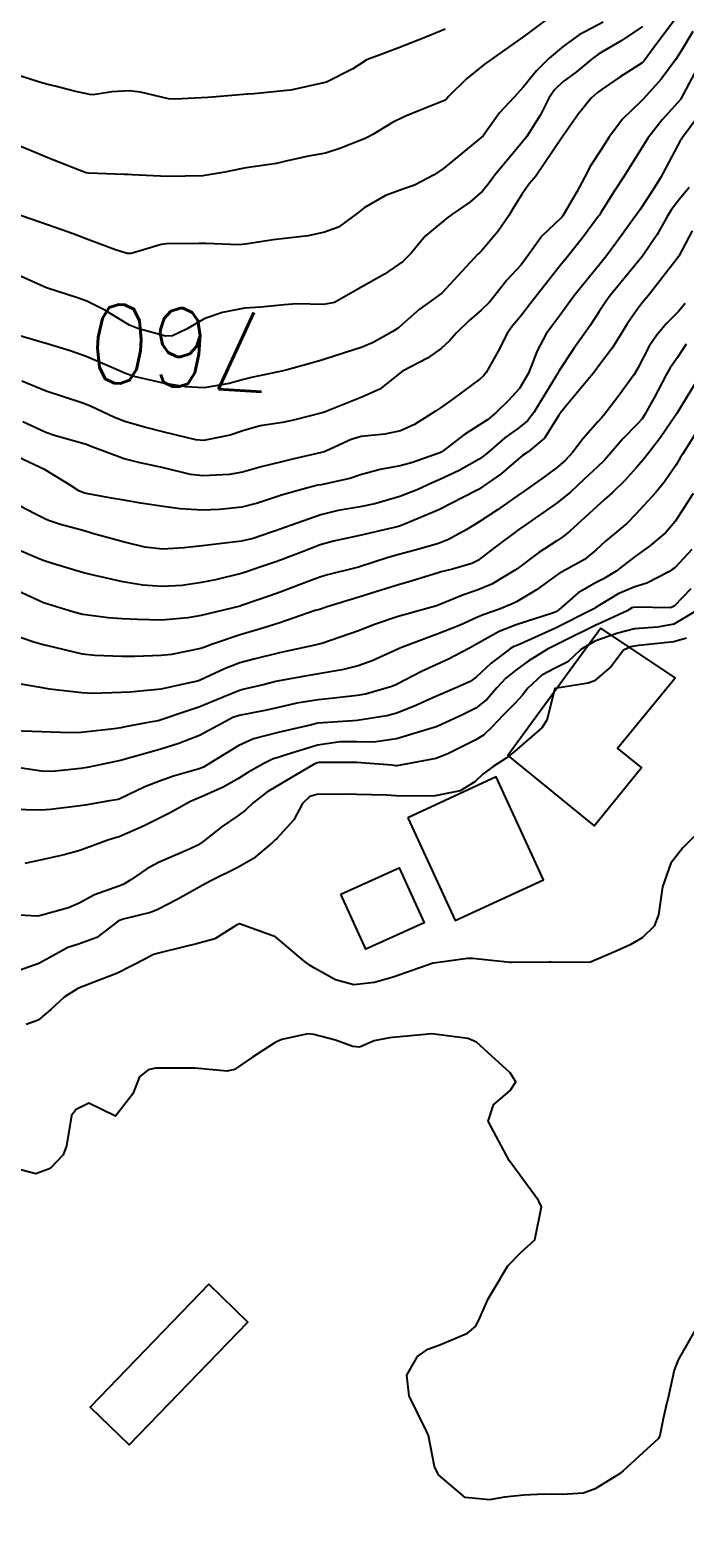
# Model space of a CAD drawing. Header units: metres. Extents: x 318500 to 325275, y 7408834 to 7428799.
# Drawn here: x 322650.6 to 322683.9, y 7421946.7 to 7422023 of the extents above; entities that cross this region are included whole.
import ezdxf
from ezdxf.enums import TextEntityAlignment as Align

# ---------------------------------------------------------------- set-up
doc = ezdxf.new("R2010")
doc.units = ezdxf.units.M
doc.header["$MEASUREMENT"] = 0
for name, color, linetype in [('Cotas', 45, 'Continuous'), ('Curvas de Nivel 1m', 11, 'Continuous'), ('Curvas de Nivel 5m', 15, 'Continuous'), ('Edificações', 30, 'Continuous'), ('Vias Primárias', 230, 'Continuous')]:
    doc.layers.add(name, color=color, linetype=linetype)
doc.styles.add('Style-STANDARD', font='STANDARD.shx')

msp = doc.modelspace()

# ---------------------------------------------------------------- linework, layer by layer
at = {"layer": 'Curvas de Nivel 1m', "flags": 128}
for points, elevation in [([(322676.911, 7422023.532), (322675.721, 7422022.648), (322674.215, 7422021.572), (322673.696, 7422021.204), (322672.793, 7422020.485), (322671.895, 7422019.598), (322671.797, 7422019.48), (322671.677, 7422019.382), (322670.416, 7422018.871), (322669.664, 7422018.571), (322669.035, 7422018.261), (322668.041, 7422017.646), (322667.785, 7422017.513), (322667.647, 7422017.459), (322666.372, 7422016.936), (322665.635, 7422016.706), (322664.776, 7422016.549), (322663.629, 7422016.297), (322663.157, 7422016.185), (322661.623, 7422015.955), (322661.431, 7422015.925), (322660.53, 7422015.746), (322659.618, 7422015.582), (322659.414, 7422015.559), (322657.617, 7422015.517), (322655.822, 7422015.604), (322655.618, 7422015.615), (322655.424, 7422015.619), (322653.618, 7422015.682), (322653.487, 7422015.71), (322653.143, 7422015.847), (322651.629, 7422016.441), (322650.696, 7422016.817), (322649.641, 7422017.27)], 763), ([(322679.729, 7422023.365), (322678.524, 7422022.71), (322677.716, 7422022.142), (322676.988, 7422021.531), (322676.349, 7422020.891), (322675.688, 7422020.071), (322675.221, 7422019.557), (322674.475, 7422018.761), (322673.65, 7422017.58), (322671.633, 7422015.923), (322671.163, 7422015.607), (322670.158, 7422015.086), (322669.619, 7422014.888), (322668.691, 7422014.558), (322667.603, 7422013.923), (322667.267, 7422013.655), (322666.309, 7422012.949), (322665.585, 7422012.692), (322664.761, 7422012.514), (322663.58, 7422012.366), (322662.985, 7422012.31), (322661.575, 7422012.083), (322661.251, 7422012.059), (322659.575, 7422012.12), (322659.214, 7422012.126), (322657.575, 7422012.106), (322657.294, 7422012.073), (322656.41, 7422011.802), (322655.772, 7422011.603), (322655.567, 7422011.615), (322654.939, 7422011.819), (322653.577, 7422012.321), (322652.829, 7422012.603), (322651.588, 7422013.056), (322649.821, 7422013.664)], 762), ([(322681.727, 7422023.131), (322680.647, 7422022.414), (322679.714, 7422021.861), (322679.49, 7422021.725), (322679.197, 7422021.505), (322678.375, 7422020.838), (322677.692, 7422020.323), (322677.274, 7422019.939), (322676.999, 7422019.53), (322676.545, 7422018.659), (322675.861, 7422017.547), (322675.647, 7422017.273), (322674.224, 7422015.564), (322673.972, 7422015.219), (322673.618, 7422014.777), (322672.969, 7422014.22), (322672.051, 7422013.593), (322671.793, 7422013.401), (322671.595, 7422013.241), (322670.706, 7422012.491), (322669.984, 7422011.624), (322669.566, 7422011.202), (322668.64, 7422010.558), (322667.553, 7422009.947), (322667.043, 7422009.658), (322666.09, 7422009.123), (322665.54, 7422009.016), (322664.192, 7422009.048), (322663.539, 7422009.004), (322662.36, 7422008.893), (322661.531, 7422008.836), (322660.406, 7422008.624), (322659.525, 7422008.306), (322658.582, 7422007.774), (322657.876, 7422007.423), (322657.514, 7422007.418), (322656.119, 7422007.804), (322655.688, 7422007.974), (322655.523, 7422008.07), (322654.444, 7422008.741), (322653.534, 7422009.192), (322653.053, 7422009.365), (322651.54, 7422009.845), (322651.473, 7422009.871), (322649.553, 7422010.739)], 761), ([(322671.721, 7422023.001), (322670.727, 7422022.602), (322669.708, 7422022.186), (322669.311, 7422022.029), (322668.279, 7422021.644), (322667.855, 7422021.492), (322667.698, 7422021.422), (322667.021, 7422020.988), (322665.686, 7422020.306), (322663.877, 7422019.902), (322663.682, 7422019.888), (322663.514, 7422019.879), (322661.997, 7422019.727), (322661.711, 7422019.698), (322661.679, 7422019.695), (322659.888, 7422019.546), (322659.677, 7422019.53), (322658.018, 7422019.441), (322657.675, 7422019.467), (322656.246, 7422019.804), (322655.681, 7422019.874), (322654.795, 7422019.823), (322653.845, 7422019.67), (322653.678, 7422019.677), (322652.883, 7422019.852), (322651.919, 7422020.103), (322651.683, 7422020.164), (322651.292, 7422020.266), (322649.689, 7422020.766)], 764), ([(322684.279, 7422022.88), (322683.715, 7422021.922), (322683.401, 7422021.445), (322682.685, 7422020.465), (322681.777, 7422019.469), (322681.729, 7422019.42), (322681.678, 7422019.368), (322680.708, 7422018.44), (322680.024, 7422017.494), (322679.644, 7422016.907), (322679.084, 7422016.057), (322678.795, 7422015.508), (322678.392, 7422014.739), (322677.685, 7422013.519), (322677.652, 7422013.467), (322677.598, 7422013.416), (322676.624, 7422012.495), (322675.946, 7422011.544), (322675.565, 7422011.037), (322674.853, 7422010.261), (322674.304, 7422009.562), (322673.964, 7422009.145), (322673.538, 7422008.737), (322672.909, 7422008.2), (322672.294, 7422007.588), (322671.93, 7422007.178), (322671.508, 7422006.79), (322670.812, 7422006.298), (322669.555, 7422005.629), (322669.49, 7422005.585), (322668.392, 7422004.73), (322667.477, 7422004.311), (322665.88, 7422003.674), (322665.593, 7422003.553), (322665.467, 7422003.513), (322664.016, 7422003.148), (322663.46, 7422003.037), (322662.325, 7422002.853), (322661.453, 7422002.604), (322660.798, 7422002.391), (322659.445, 7422002.124), (322659.063, 7422002.148), (322657.451, 7422002.536), (322656.453, 7422002.797), (322655.453, 7422003.088), (322654.925, 7422003.288), (322653.743, 7422003.836), (322653.462, 7422003.968), (322653.272, 7422004.033), (322651.471, 7422004.629), (322650.237, 7422005.124)], 759), ([(322684.369, 7422020.764), (322683.68, 7422019.467), (322683.669, 7422019.451), (322682.721, 7422018.397), (322682.001, 7422017.465), (322681.644, 7422016.898), (322680.773, 7422015.483), (322680.316, 7422014.793), (322679.602, 7422013.663), (322679.543, 7422013.559), (322679.504, 7422013.501), (322678.692, 7422012.401), (322677.976, 7422011.516), (322677.565, 7422011.015), (322676.403, 7422009.537), (322676.032, 7422009.054), (322675.533, 7422008.408), (322675.137, 7422007.943), (322674.854, 7422007.557), (322674.408, 7422006.66), (322673.799, 7422005.567), (322673.66, 7422005.396), (322673.487, 7422005.244), (322672.119, 7422004.233), (322671.472, 7422003.769), (322671.229, 7422003.604), (322670.15, 7422002.929), (322669.455, 7422002.607), (322668.653, 7422002.437), (322667.45, 7422002.312), (322666.936, 7422002.17), (322665.882, 7422001.673), (322665.577, 7422001.539), (322665.437, 7422001.499), (322663.972, 7422001.162), (322663.43, 7422001.039), (322662.374, 7422000.773), (322661.422, 7422000.508), (322660.773, 7422000.386), (322659.418, 7422000.317), (322658.792, 7422000.397), (322657.424, 7422000.731), (322656.24, 7422000.989), (322655.431, 7422001.193), (322653.691, 7422001.836), (322653.512, 7422001.91), (322653.441, 7422001.935), (322651.933, 7422002.351), (322651.447, 7422002.522), (322650.277, 7422003.057)], 758), ([(322684.543, 7422018.555), (322683.706, 7422017.439), (322683.686, 7422017.403), (322683.649, 7422017.338), (322682.642, 7422015.455), (322682.25, 7422014.831), (322681.606, 7422013.85), (322681.456, 7422013.619), (322681.349, 7422013.474), (322680.612, 7422012.457), (322679.899, 7422011.495), (322679.566, 7422011.074), (322678.299, 7422009.509), (322677.977, 7422009.08), (322677.534, 7422008.467), (322677.126, 7422007.926), (322676.838, 7422007.53), (322676.379, 7422006.665), (322675.939, 7422005.543), (322675.482, 7422004.754), (322674.908, 7422004.124), (322674.323, 7422003.561), (322673.856, 7422003.174), (322673.46, 7422002.905), (322672.642, 7422002.392), (322671.618, 7422001.597), (322671.512, 7422001.526), (322671.438, 7422001.492), (322670.053, 7422000.999), (322669.428, 7422000.822), (322668.421, 7422000.644), (322667.421, 7422000.37), (322666.882, 7422000.194), (322665.413, 7421999.872), (322665.255, 7421999.84), (322664.673, 7421999.691), (322663.406, 7421999.339), (322662.189, 7421998.935), (322661.4, 7421998.726), (322660.264, 7421998.612), (322659.398, 7421998.587), (322658.261, 7421998.639), (322657.4, 7421998.772), (322656.261, 7421998.941), (322655.403, 7421999.081), (322654.78, 7421999.195), (322653.406, 7421999.442), (322653.117, 7421999.554), (322652.684, 7421999.851), (322651.421, 7422000.628), (322650.046, 7422001.269)], 757), ([(322684.098, 7422014.96), (322683.614, 7422014.363), (322683.208, 7422013.844), (322682.964, 7422013.45), (322682.472, 7422012.571), (322681.726, 7422011.468), (322681.568, 7422011.271), (322680.091, 7422009.485), (322679.861, 7422009.171), (322679.538, 7422008.667), (322679.072, 7422007.952), (322678.751, 7422007.502), (322678.238, 7422006.78), (322677.492, 7422005.644), (322677.447, 7422005.564), (322677.426, 7422005.521), (322677.339, 7422005.373), (322676.212, 7422003.539), (322675.895, 7422003.112), (322675.458, 7422002.758), (322674.748, 7422002.26), (322673.943, 7422001.565), (322673.674, 7422001.33), (322673.434, 7422001.162), (322672.42, 7422000.59), (322671.418, 7422000.12), (322671.057, 7421999.963), (322670.287, 7421999.617), (322669.406, 7421999.266), (322668.138, 7421998.907), (322667.401, 7421998.748), (322666.287, 7421998.555), (322665.397, 7421998.344), (322663.582, 7421997.707), (322663.445, 7421997.653), (322663.389, 7421997.63), (322661.972, 7421997.133), (322661.379, 7421997), (322660.247, 7421996.877), (322659.375, 7421996.775), (322658.476, 7421996.671), (322657.372, 7421996.597), (322656.474, 7421996.698), (322655.377, 7421996.972), (322653.819, 7421997.398), (322653.385, 7421997.522), (322652.186, 7421997.858), (322651.583, 7421998.058), (322651.393, 7421998.145), (322650.881, 7421998.39), (322649.399, 7421999.169)], 756), ([(322683.902, 7422009.079), (322683.538, 7422008.651), (322682.935, 7422008.043), (322682.438, 7422007.456), (322682.072, 7422006.902), (322681.495, 7422005.792), (322681.378, 7422005.584), (322681.305, 7422005.472), (322680.543, 7422004.416), (322679.835, 7422003.486), (322679.665, 7422003.29), (322679.464, 7422003.07), (322678.727, 7422002.225), (322678.172, 7422001.509), (322677.826, 7422001.122), (322677.429, 7422000.783), (322676.707, 7422000.244), (322675.731, 7421999.545), (322675.408, 7421999.316), (322674.369, 7421998.591), (322673.394, 7421997.961), (322672.773, 7421997.579), (322671.885, 7421997.09), (322671.379, 7421996.893), (322670.386, 7421996.604), (322669.37, 7421996.326), (322668.828, 7421996.176), (322667.361, 7421995.7), (322667.321, 7421995.69), (322667.176, 7421995.653), (322665.739, 7421995.289), (322665.352, 7421995.169), (322664.272, 7421994.77), (322663.341, 7421994.419), (322662.821, 7421994.232), (322661.372, 7421993.73), (322661.34, 7421993.72), (322661.312, 7421993.712), (322659.325, 7421993.233), (322658.658, 7421993.105), (322657.322, 7421992.986), (322656.103, 7421993.021), (322655.323, 7421993.064), (322654.619, 7421993.116), (322653.324, 7421993.285), (322652.871, 7421993.392), (322651.33, 7421993.87), (322649.343, 7421994.78)], 754), ([(322683.946, 7422007.003), (322683.503, 7422006.328), (322683.141, 7422005.799), (322682.938, 7422005.448), (322682.344, 7422004.323), (322681.868, 7422003.464), (322681.709, 7422003.224), (322681.462, 7422002.947), (322680.732, 7422002.196), (322680.116, 7422001.483), (322679.798, 7422001.123), (322679.429, 7422000.768), (322678.775, 7422000.145), (322678.09, 7421999.51), (322677.404, 7421998.946), (322675.39, 7421997.55), (322674.247, 7421996.692), (322673.367, 7421996.026), (322673.071, 7421995.868), (322672.087, 7421995.589), (322671.513, 7421995.443), (322671.357, 7421995.395), (322669.99, 7421994.981), (322669.347, 7421994.792), (322668.465, 7421994.516), (322667.338, 7421994.168), (322666.942, 7421994.05), (322665.731, 7421993.674), (322665.329, 7421993.543), (322665.122, 7421993.477), (322663.321, 7421992.855), (322662.453, 7421992.585), (322661.315, 7421992.243), (322659.847, 7421991.752), (322659.462, 7421991.603), (322659.307, 7421991.557), (322657.828, 7421991.257), (322657.301, 7421991.191), (322655.957, 7421991.146), (322655.3, 7421991.149), (322653.939, 7421991.192), (322653.301, 7421991.271), (322651.473, 7421991.702), (322651.308, 7421991.745), (322650.832, 7421991.875), (322649.315, 7421992.395)], 753), ([(322684.657, 7422005.428), (322683.471, 7422003.495), (322683.436, 7422003.441), (322682.636, 7422002.269), (322682.011, 7422001.461), (322681.757, 7422001.143), (322681.429, 7422000.741), (322680.82, 7422000.075), (322680.208, 7421999.482), (322679.792, 7421999.1), (322679.403, 7421998.747), (322678.04, 7421997.51), (322677.684, 7421997.217), (322677.382, 7421997.018), (322676.473, 7421996.434), (322675.361, 7421995.606), (322675.328, 7421995.583), (322675.286, 7421995.551), (322674.083, 7421994.829), (322673.344, 7421994.511), (322672.647, 7421994.273), (322671.332, 7421993.739), (322671.23, 7421993.703), (322670.857, 7421993.607), (322669.326, 7421993.184), (322668.18, 7421992.783), (322667.318, 7421992.451), (322665.448, 7421991.815), (322665.311, 7421991.775), (322664.95, 7421991.685), (322663.604, 7421991.408), (322663.304, 7421991.34), (322662.002, 7421991.021), (322661.296, 7421990.819), (322660.512, 7421990.521), (322659.283, 7421989.943), (322659.15, 7421989.894), (322658.59, 7421989.77), (322657.527, 7421989.535), (322657.276, 7421989.494), (322655.733, 7421989.346), (322655.273, 7421989.317), (322653.827, 7421989.276), (322653.272, 7421989.296), (322651.641, 7421989.498), (322651.275, 7421989.556), (322649.28, 7421989.89)], 752), ([(322684.417, 7422002.464), (322683.77, 7422001.435), (322683.642, 7422001.231), (322683.432, 7422000.882), (322682.85, 7422000.017), (322682.392, 7421999.455), (322681.399, 7421998.374), (322680.948, 7421997.921), (322680.427, 7421997.48), (322679.856, 7421997.012), (322679.376, 7421996.567), (322678.785, 7421996.082), (322677.779, 7421995.514), (322677.506, 7421995.369), (322677.356, 7421995.267), (322676.351, 7421994.529), (322675.336, 7421993.932), (322675.081, 7421993.805), (322674.464, 7421993.559), (322673.636, 7421993.258), (322673.326, 7421993.123), (322672.476, 7421992.737), (322671.317, 7421992.28), (322669.551, 7421991.626), (322669.38, 7421991.558), (322669.308, 7421991.525), (322668.005, 7421990.937), (322667.295, 7421990.674), (322666.482, 7421990.472), (322665.289, 7421990.269), (322664.789, 7421990.186), (322663.283, 7421989.918), (322663.114, 7421989.88), (322662.479, 7421989.718), (322661.517, 7421989.487), (322661.275, 7421989.416), (322660.083, 7421988.933), (322659.263, 7421988.593), (322658.647, 7421988.382), (322657.252, 7421987.913), (322657.154, 7421987.889), (322656.644, 7421987.796), (322655.472, 7421987.583), (322655.247, 7421987.534), (322654.908, 7421987.476), (322653.245, 7421987.291), (322652.665, 7421987.27), (322651.244, 7421987.319), (322649.76, 7421987.369)], 751), ([(322684.231, 7421996.574), (322683.363, 7421995.655), (322683.242, 7421995.562), (322683.075, 7421995.444), (322681.943, 7421994.869), (322681.348, 7421994.693), (322680.489, 7421994.333), (322679.332, 7421993.626), (322679.252, 7421993.57), (322679.121, 7421993.493), (322677.321, 7421992.594), (322675.56, 7421991.794), (322675.311, 7421991.697), (322675.206, 7421991.656), (322675.033, 7421991.553), (322674.048, 7421990.813), (322673.288, 7421990.095), (322672.987, 7421989.872), (322672.341, 7421989.584), (322671.596, 7421989.274), (322671.273, 7421989.13), (322670.227, 7421988.654), (322669.26, 7421988.271), (322668.757, 7421988.136), (322667.254, 7421987.905), (322667.026, 7421987.88), (322665.251, 7421987.76), (322665.183, 7421987.749), (322664.93, 7421987.685), (322663.246, 7421987.29), (322661.994, 7421986.971), (322661.239, 7421986.638), (322659.806, 7421985.751), (322659.447, 7421985.537), (322659.225, 7421985.45), (322657.933, 7421985.066), (322657.216, 7421984.826), (322656.476, 7421984.532), (322655.202, 7421983.92), (322655.119, 7421983.893), (322654.678, 7421983.818), (322653.435, 7421983.598), (322653.196, 7421983.562), (322651.682, 7421983.373), (322651.192, 7421983.346), (322649.694, 7421983.384)], 749), ([(322684.185, 7421994.59), (322683.334, 7421993.704), (322683.158, 7421993.617), (322681.333, 7421993.654), (322681.191, 7421993.613), (322680.946, 7421993.474), (322679.857, 7421992.953), (322679.322, 7421992.719), (322677.748, 7421991.948), (322677.312, 7421991.728), (322676.916, 7421991.526), (322675.926, 7421990.915), (322675.294, 7421990.454), (322674.795, 7421990.048), (322674.342, 7421989.559), (322673.845, 7421988.99), (322673.264, 7421988.526), (322672.636, 7421988.203), (322671.314, 7421987.599), (322671.25, 7421987.571), (322671.206, 7421987.557), (322669.243, 7421986.965), (322668.079, 7421986.804), (322667.242, 7421986.813), (322666.388, 7421986.809), (322665.24, 7421986.639), (322663.697, 7421986.166), (322663.233, 7421986.028), (322662.992, 7421985.953), (322662.507, 7421985.717), (322661.694, 7421985.254), (322661.218, 7421984.957), (322660.443, 7421984.51), (322659.203, 7421983.962), (322659.057, 7421983.907), (322658.752, 7421983.767), (322657.763, 7421983.21), (322657.187, 7421982.915), (322656.431, 7421982.548), (322655.173, 7421982), (322655.032, 7421981.952), (322654.597, 7421981.819), (322653.165, 7421981.305), (322652.383, 7421981.072), (322651.159, 7421980.802), (322650.389, 7421980.646)], 748), ([(322684.37, 7421993.424), (322683.323, 7421992.783), (322682.499, 7421992.63), (322681.321, 7421992.548), (322680.472, 7421992.325), (322679.314, 7421991.924), (322678.606, 7421991.501), (322677.939, 7421990.872), (322677.296, 7421990.555), (322676.617, 7421990.203), (322675.911, 7421989.541), (322675.635, 7421989.184), (322675.269, 7421988.786), (322674.653, 7421988.163), (322674.085, 7421987.562), (322673.655, 7421987.156), (322673.243, 7421986.901), (322671.855, 7421986.21), (322671.234, 7421985.968), (322669.441, 7421985.627), (322669.258, 7421985.601), (322669.23, 7421985.602), (322669.009, 7421985.632), (322667.231, 7421985.772), (322665.316, 7421985.764), (322665.231, 7421985.747), (322665.068, 7421985.682), (322663.921, 7421984.998), (322663.213, 7421984.589), (322662.661, 7421984.263), (322661.963, 7421983.722), (322661.576, 7421983.345), (322661.19, 7421983.056), (322660.401, 7421982.522), (322659.439, 7421981.756), (322659.168, 7421981.574), (322658.775, 7421981.375), (322657.159, 7421980.684), (322656.581, 7421980.37), (322655.764, 7421979.804), (322655.38, 7421979.574), (322655.145, 7421979.491), (322653.917, 7421979.049), (322653.132, 7421978.629), (322652.59, 7421978.386), (322651.122, 7421977.983), (322651.021, 7421977.972), (322649.123, 7421978.064)], 747), ([(322683.97, 7421992.084), (322683.314, 7421991.885), (322681.545, 7421991.699), (322681.312, 7421991.677), (322681.142, 7421991.642), (322680.763, 7421991.475), (322680.138, 7421990.641), (322679.286, 7421989.913), (322678.98, 7421989.799), (322677.28, 7421989.52), (322676.872, 7421987.91), (322676.618, 7421987.529), (322675.238, 7421986.321), (322674.804, 7421985.985), (322674.146, 7421985.561), (322673.624, 7421985.166), (322673.218, 7421984.785), (322672.469, 7421984.323), (322671.207, 7421984.077), (322670.751, 7421984.063), (322669.207, 7421984.082), (322668.734, 7421984.108), (322667.207, 7421984.147), (322666.707, 7421984.158), (322665.207, 7421984.15), (322664.854, 7421984.037), (322664.482, 7421983.691), (322664.036, 7421982.849), (322663.173, 7421981.915), (322663.063, 7421981.819), (322662.954, 7421981.712), (322661.99, 7421980.893), (322661.157, 7421980.424), (322659.818, 7421979.75), (322659.379, 7421979.524), (322659.145, 7421979.394), (322658.106, 7421978.804), (322657.128, 7421978.295), (322656.765, 7421978.154), (322655.376, 7421977.807), (322655.178, 7421977.751), (322655.119, 7421977.715), (322654.043, 7421976.889), (322653.101, 7421976.548), (322652.569, 7421976.377), (322651.653, 7421975.862), (322651.087, 7421975.566), (322649.85, 7421975.115)], 746), ([(322684.442, 7421957.012), (322683.533, 7421955.429), (322683.339, 7421954.915), (322683.016, 7421953.437), (322682.97, 7421953.265), (322682.785, 7421952.443), (322682.618, 7421951.597), (322682.535, 7421951.444), (322680.753, 7421949.797), (322680.568, 7421949.655), (322680.286, 7421949.475), (322679.336, 7421948.889), (322678.738, 7421948.665), (322677.652, 7421948.59), (322676.736, 7421948.611), (322675.703, 7421948.568), (322674.734, 7421948.455), (322673.966, 7421948.323), (322672.733, 7421948.454), (322671.382, 7421949.591), (322671.181, 7421950.02), (322670.867, 7421951.599), (322670.773, 7421951.818), (322669.885, 7421953.614), (322669.765, 7421954.666), (322670.303, 7421955.608), (322670.834, 7421955.978), (322671.444, 7421956.199), (322672.842, 7421956.788), (322673.266, 7421957.146), (322673.482, 7421957.564), (322673.892, 7421958.532), (322674.51, 7421959.554), (322674.647, 7421959.788), (322674.89, 7421960.212), (322675.554, 7421960.886), (322676.261, 7421961.53), (322676.604, 7421963.202), (322676.455, 7421963.527), (322674.96, 7421965.55), (322673.905, 7421967.561), (322674.171, 7421968.386), (322675.006, 7421969.104), (322675.298, 7421969.546), (322675.017, 7421970.012), (322673.309, 7421971.567), (322673.042, 7421971.693), (322672.872, 7421971.744), (322671.046, 7421971.985), (322670.698, 7421971.953), (322669.043, 7421971.809), (322668.882, 7421971.792), (322668.117, 7421971.639), (322667.368, 7421971.313), (322667.035, 7421971.339), (322666.141, 7421971.663), (322665.044, 7421971.954), (322664.74, 7421971.989), (322663.43, 7421971.704), (322663.162, 7421971.585), (322663.037, 7421971.507), (322661.939, 7421970.808), (322661.017, 7421970.173), (322660.651, 7421970.1), (322659.017, 7421970.245), (322658.532, 7421970.252), (322657.017, 7421970.247), (322656.64, 7421970.169), (322656.206, 7421969.798), (322655.862, 7421968.941), (322654.99, 7421967.81), (322653.63, 7421968.464), (322652.993, 7421968.141), (322652.758, 7421967.843), (322652.504, 7421966.31), (322652.333, 7421965.849), (322651.665, 7421965.143), (322650.945, 7421964.887), (322649.59, 7421965.244)], 744)]:
    msp.add_lwpolyline(points, dxfattribs=dict(at, elevation=elevation))
at = {"layer": 'Curvas de Nivel 5m', "flags": 128}
for points, elevation in [([(322683.332, 7422023.446), (322682.251, 7422021.997), (322681.866, 7422021.468), (322681.798, 7422021.379), (322681.707, 7422021.295), (322680.601, 7422020.582), (322679.687, 7422019.959), (322679.422, 7422019.764), (322679.131, 7422019.505), (322678.479, 7422018.701), (322677.65, 7422017.52), (322676.32, 7422015.54), (322676.003, 7422015.166), (322675.616, 7422014.645), (322675.204, 7422013.957), (322674.966, 7422013.556), (322674.406, 7422012.744), (322673.573, 7422011.764), (322673.473, 7422011.67), (322673.377, 7422011.573), (322671.55, 7422009.6), (322670.39, 7422008.765), (322669.526, 7422008), (322669.328, 7422007.827), (322669.031, 7422007.635), (322668.061, 7422007.095), (322667.508, 7422006.848), (322666.605, 7422006.562), (322665.498, 7422006.212), (322665.095, 7422006.087), (322663.693, 7422005.707), (322663.489, 7422005.658), (322661.89, 7422005.322), (322661.485, 7422005.222), (322660.751, 7422005.009), (322659.48, 7422004.79), (322658.542, 7422004.836), (322657.482, 7422005.011), (322655.927, 7422005.364), (322655.486, 7422005.521), (322654.802, 7422005.82), (322653.498, 7422006.378), (322652.682, 7422006.673), (322651.507, 7422007.024), (322649.898, 7422007.503)], 760), ([(322684.258, 7422012.765), (322683.57, 7422011.472), (322683.559, 7422011.452), (322683.488, 7422011.36), (322682.025, 7422009.463), (322681.803, 7422009.209), (322681.541, 7422008.893), (322680.958, 7422008.046), (322680.608, 7422007.479), (322680.186, 7422006.807), (322679.496, 7422005.883), (322679.329, 7422005.656), (322679.202, 7422005.494), (322677.935, 7422003.974), (322677.562, 7422003.519), (322677.52, 7422003.469), (322677.468, 7422003.374), (322676.751, 7422002.23), (322675.932, 7422001.543), (322675.633, 7422001.351), (322675.435, 7422001.185), (322674.555, 7422000.427), (322673.411, 7421999.633), (322673.372, 7421999.609), (322673.297, 7421999.572), (322671.4, 7421998.603), (322669.623, 7421997.858), (322669.391, 7421997.769), (322669.286, 7421997.736), (322668.837, 7421997.636), (322667.675, 7421997.358), (322667.385, 7421997.292), (322666.041, 7421997.009), (322665.377, 7421996.818), (322664.564, 7421996.5), (322663.365, 7421996.046), (322663.12, 7421995.957), (322662.411, 7421995.719), (322661.633, 7421995.45), (322661.355, 7421995.367), (322660.05, 7421995.049), (322659.347, 7421994.904), (322658.37, 7421994.749), (322657.344, 7421994.695), (322656.372, 7421994.772), (322655.347, 7421994.946), (322653.928, 7421995.255), (322653.353, 7421995.395), (322651.779, 7421995.864), (322651.362, 7421996.001), (322651.15, 7421996.084), (322649.37, 7421996.859)], 755), ([(322684.303, 7421999.427), (322683.396, 7421998.006), (322682.92, 7421997.447), (322682.087, 7421996.752), (322681.372, 7421996.237), (322680.94, 7421995.9), (322680.394, 7421995.48), (322679.755, 7421995.085), (322679.351, 7421994.884), (322678.466, 7421994.38), (322677.476, 7421993.518), (322677.329, 7421993.42), (322677.156, 7421993.35), (322675.322, 7421992.755), (322674.463, 7421992.414), (322673.312, 7421991.781), (322672.954, 7421991.575), (322671.884, 7421991.009), (322671.297, 7421990.735), (322670.52, 7421990.383), (322669.282, 7421989.738), (322669.206, 7421989.706), (322669.006, 7421989.633), (322667.679, 7421989.241), (322667.273, 7421989.164), (322665.92, 7421989.021), (322665.269, 7421988.952), (322664.18, 7421988.782), (322663.263, 7421988.567), (322662.567, 7421988.41), (322661.256, 7421988.149), (322660.946, 7421988.044), (322660.378, 7421987.743), (322659.244, 7421987.139), (322658.19, 7421986.726), (322657.236, 7421986.432), (322656.738, 7421986.292), (322655.231, 7421985.871), (322654.997, 7421985.814), (322653.551, 7421985.509), (322653.224, 7421985.456), (322651.774, 7421985.31), (322651.222, 7421985.319), (322649.54, 7421985.572)], 750), ([(322684.473, 7421982.128), (322683.773, 7421981.431), (322683.162, 7421980.652), (322682.741, 7421979.446), (322682.544, 7421978.033), (322682.324, 7421977.452), (322681.716, 7421976.856), (322681.105, 7421976.5), (322680.388, 7421976.19), (322679.092, 7421975.623), (322678.979, 7421975.604), (322677.092, 7421975.63), (322676.984, 7421975.629), (322675.091, 7421975.611), (322675.027, 7421975.614), (322673.094, 7421975.808), (322672.856, 7421975.811), (322671.26, 7421975.597), (322671.09, 7421975.571), (322671.052, 7421975.563), (322669.082, 7421974.869), (322668.122, 7421974.597), (322667.078, 7421974.476), (322666.141, 7421974.725), (322665.086, 7421975.318), (322664.857, 7421975.453), (322664.54, 7421975.688), (322663.108, 7421976.916), (322661.27, 7421977.577), (322661.117, 7421977.512), (322660.032, 7421976.82), (322659.102, 7421976.553), (322658.463, 7421976.406), (322657.094, 7421976.07), (322656.886, 7421975.999), (322656.513, 7421975.796), (322655.083, 7421975.069), (322653.843, 7421974.594), (322653.075, 7421974.293), (322652.385, 7421973.85), (322651.702, 7421973.218), (322651.052, 7421972.686), (322650.457, 7421972.468)], 745)]:
    msp.add_lwpolyline(points, dxfattribs=dict(at, elevation=elevation))
at = {"layer": 'Edificações'}
for points in [[(322679.618, 7421992.593), (322674.887, 7421986.12), (322679.274, 7421982.552), (322681.675, 7421985.505), (322680.468, 7421986.486), (322683.381, 7421990.068)], [(322669.814, 7421982.965), (322672.22, 7421977.747), (322676.709, 7421979.816), (322674.303, 7421985.035)], [(322666.417, 7421979.084), (322669.378, 7421980.425), (322670.644, 7421977.63), (322667.682, 7421976.289)], [(322659.723, 7421959.27), (322653.695, 7421953.028), (322655.678, 7421951.113), (322661.706, 7421957.355)]]:
    msp.add_lwpolyline(points, close=True, dxfattribs=at)
at = {"layer": 'Vias Primárias'}
for points in [[(323715.644, 7420145.548, 0), (323709.04, 7420132.939)], [(323831.088, 7420001.787, 0), (323833.844, 7420008.443, 0.220888)]]:
    msp.add_lwpolyline(points, format="xyb", dxfattribs=at)

# ---------------------------------------------------------------- texts
at = {"layer": 'Cotas', "style": 'Style-STANDARD'}
msp.add_text('760', height=4, rotation=176.57632, dxfattribs=at).set_placement((322658.302, 7422006.833, 760), align=Align.MIDDLE_CENTER)

doc.saveas('drawing.dxf')
